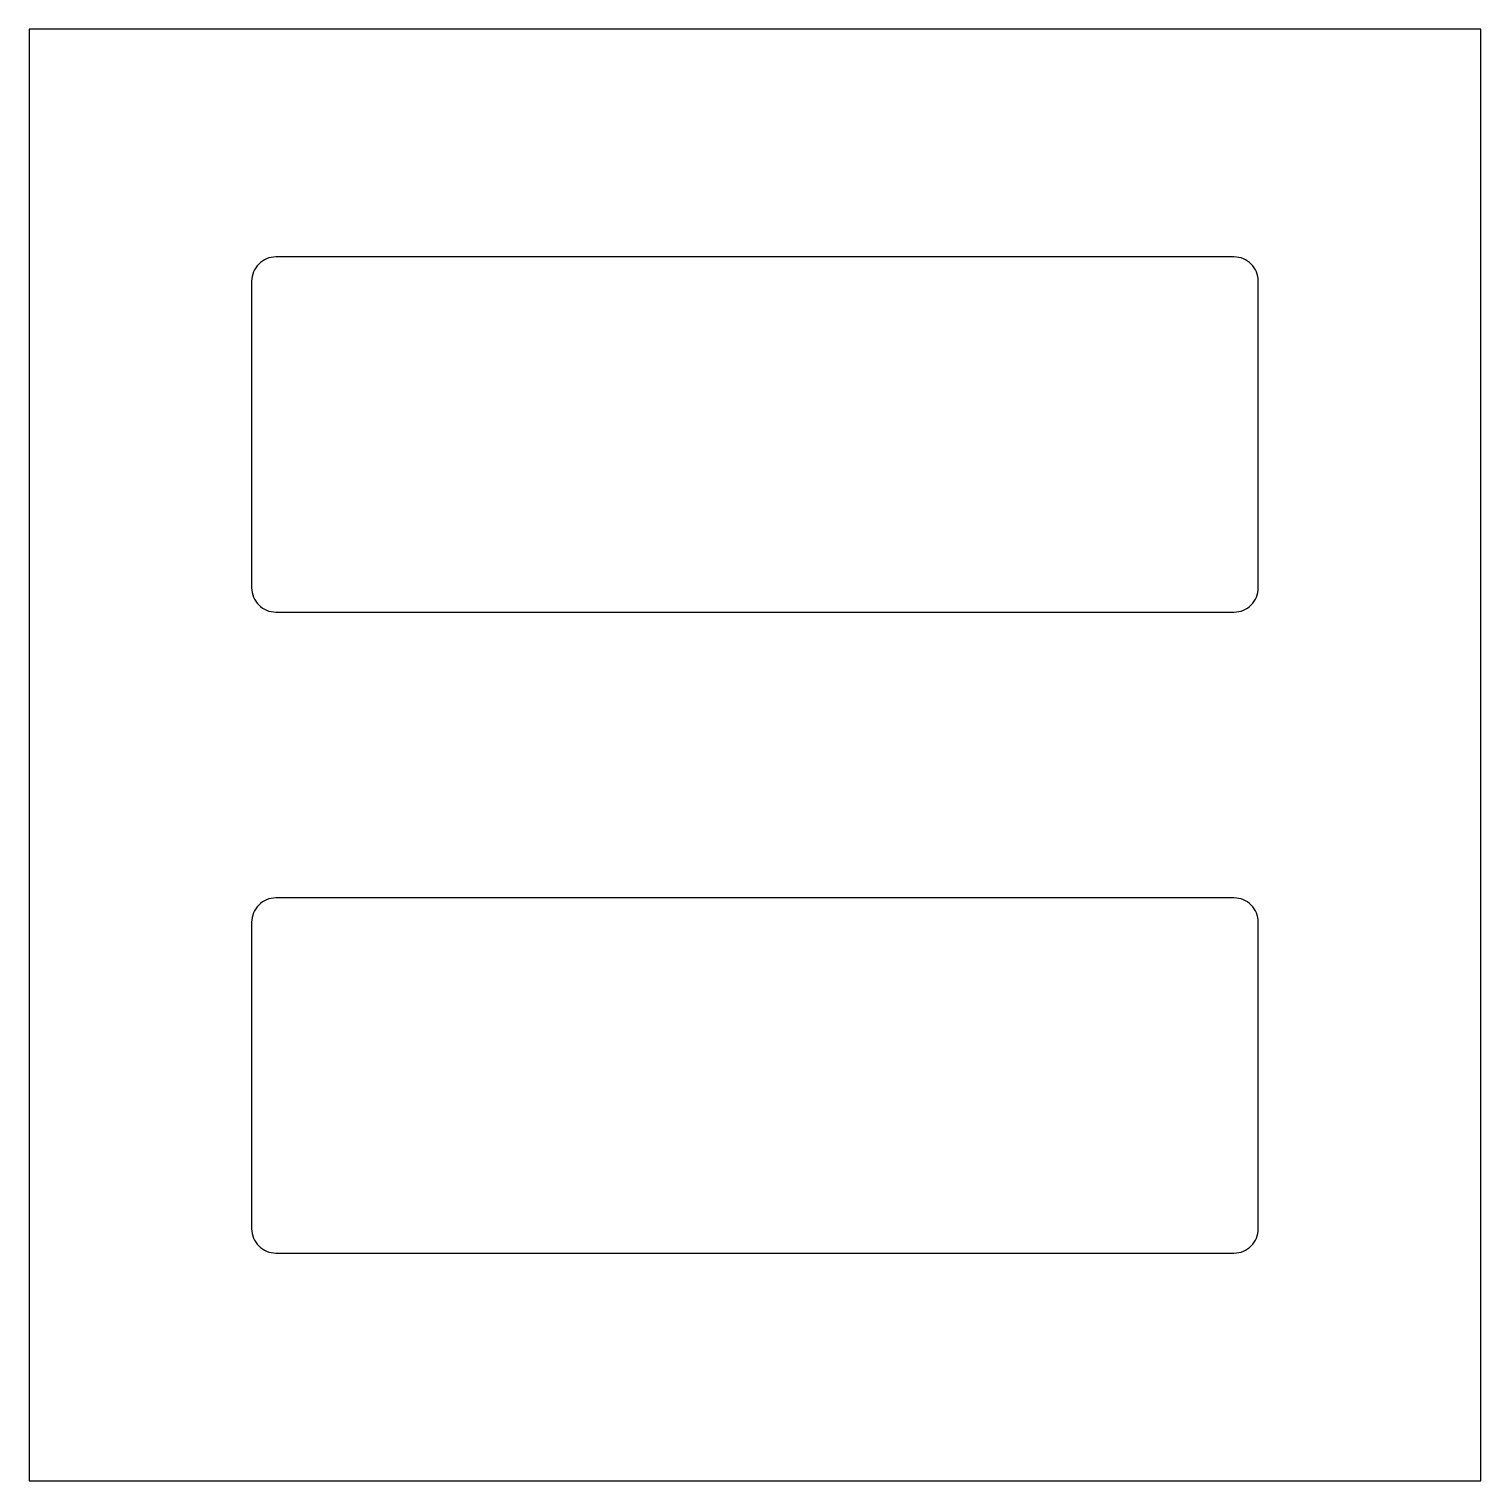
# Model space of a CAD drawing. Header units: inches. Extents: x 0 to 30, y 0 to 30.
import ezdxf

# ---------------------------------------------------------------- set-up
doc = ezdxf.new("R2010")
doc.units = ezdxf.units.IN
doc.header["$MEASUREMENT"] = 0
doc.layers.add('evap-perovskite', color=150, linetype='Continuous')
doc.layers.add('glassOutline', color=7, linetype='Continuous')

msp = doc.modelspace()

# ---------------------------------------------------------------- linework, layer by layer
at = {"layer": 'evap-perovskite'}
for points in [[(5.1, 17.953), (24.9, 17.953, 0.414214), (25.4, 18.453), (25.4, 24.791, 0.414214), (24.9, 25.291), (5.1, 25.291, 0.414214), (4.6, 24.791), (4.6, 18.453, 0.414214)], [(5.1, 4.709), (24.9, 4.709, 0.414214), (25.4, 5.209), (25.4, 11.547, 0.414214), (24.9, 12.047), (5.1, 12.047, 0.414214), (4.6, 11.547), (4.6, 5.209, 0.414214)]]:
    msp.add_lwpolyline(points, format="xyb", close=True, dxfattribs=at)
at = {"layer": 'glassOutline'}
msp.add_lwpolyline([(0, 0), (30, 0), (30, 30), (0, 30)], close=True, dxfattribs=at)

doc.saveas('drawing.dxf')
